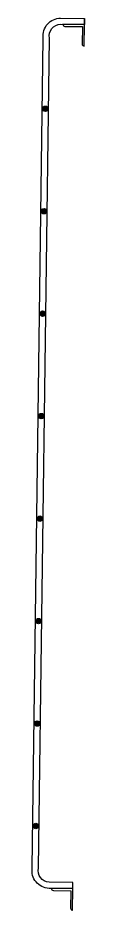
# Model space of a CAD drawing. Header units: metres. Extents: x -423681 to 482285, y -10923 to 168764.
# Drawn here: x -423681 to -423547, y 166514 to 168764 of the extents above; entities that cross this region are included whole.
import ezdxf

# ---------------------------------------------------------------- set-up
doc = ezdxf.new("R2010")
doc.units = ezdxf.units.M
doc.linetypes.add('TRACKS', pattern='A,0.15,[130,ltypeshp.shx,S=0.25,R=0,X=0,Y=0],0.15', length=0.3)

# ---------------------------------------------------------------- blocks, each defined once
blk = doc.blocks.new('thangtreo')
h = blk.add_hatch(color=8)
edge = h.paths.add_edge_path()
edge.add_arc((-10.2, 2225.6), 8, 0, 360)
h = blk.add_hatch(color=8)
edge = h.paths.add_edge_path()
edge.add_arc((-10.2, 1925.6), 8, 0, 360)
h = blk.add_hatch(color=8)
edge = h.paths.add_edge_path()
edge.add_arc((-10.2, 1625.6), 8, 0, 360)
h = blk.add_hatch(color=8)
edge = h.paths.add_edge_path()
edge.add_arc((-10.2, 1325.6), 8, 0, 360)
h = blk.add_hatch(color=8)
edge = h.paths.add_edge_path()
edge.add_arc((-10.2, 1025.6), 8, 0, 360)
h = blk.add_hatch(color=8)
edge = h.paths.add_edge_path()
edge.add_arc((-10.2, 725.6), 8, 0, 360)
h = blk.add_hatch(color=8)
edge = h.paths.add_edge_path()
edge.add_arc((-10.2, 425.6), 8, 0, 360)
h = blk.add_hatch(color=8)
edge = h.paths.add_edge_path()
edge.add_arc((-10.2, 125.6), 8, 0, 360)
at = {"color": 2}
blk.add_line((100.8, 2473.6), (100.8, 2491.6), dxfattribs=at)
at = {"color": 8, "linetype": 'TRACKS', "ltscale": 0.5}
for p, q in [((100.8, 2473.6), (37.8, 2473.6)), ((100.8, -56.4), (37.8, -56.4))]:
    blk.add_line(p, q, dxfattribs=at)
at = {"color": 2}
for points in [[(100.8, -56.4), (30.8, -56.4, -0.446894), (-19.2, 2.6), (-19.2, 2432.6, -0.446894), (30.8, 2491.6), (100.8, 2491.6)], [(100.8, -38.4), (30.8, -38.4, -0.461785), (-1.2, 2.6), (-1.2, 2432.6, -0.461785), (30.8, 2473.6), (100.8, 2473.6)], [(100.8, 2410.6), (100.8, 2473.6), (37.8, 2473.6), (37.8, 2473.6, 0.414214), (43.8, 2467.6), (94.8, 2467.6), (94.8, 2416.6, 0.414214), (100.8, 2410.6), (100.8, 2410.6)], [(100.8, -119.4), (100.8, -56.4), (37.8, -56.4), (37.8, -56.4, 0.414214), (43.8, -62.4), (94.8, -62.4), (94.8, -113.4, 0.414214), (100.8, -119.4), (100.8, -119.4)]]:
    blk.add_lwpolyline(points, format="xyb", dxfattribs=at)
for points in [[(100.8, 2491.6), (100.8, 2473.6)], [(100.8, -56.4), (100.8, -38.4)]]:
    blk.add_lwpolyline(points, dxfattribs=at)
at = {"color": 8}
for centre in [(-10.2, 2225.6), (-10.2, 1925.6), (-10.2, 1625.6), (-10.2, 1325.6), (-10.2, 1025.6), (-10.2, 725.6), (-10.2, 425.6), (-10.2, 125.6)]:
    blk.add_circle(centre, 8, dxfattribs=at)

msp = doc.modelspace()

# ---------------------------------------------------------------- block references
at = {"color": 8, "xscale": 0.861269470580814, "yscale": 0.861269470580814, "zscale": 0.861269470580814, "rotation": 359.2360538396985}
msp.add_blockref('thangtreo', (-423662.3, 166617.8), dxfattribs=at)

doc.saveas('drawing.dxf')
